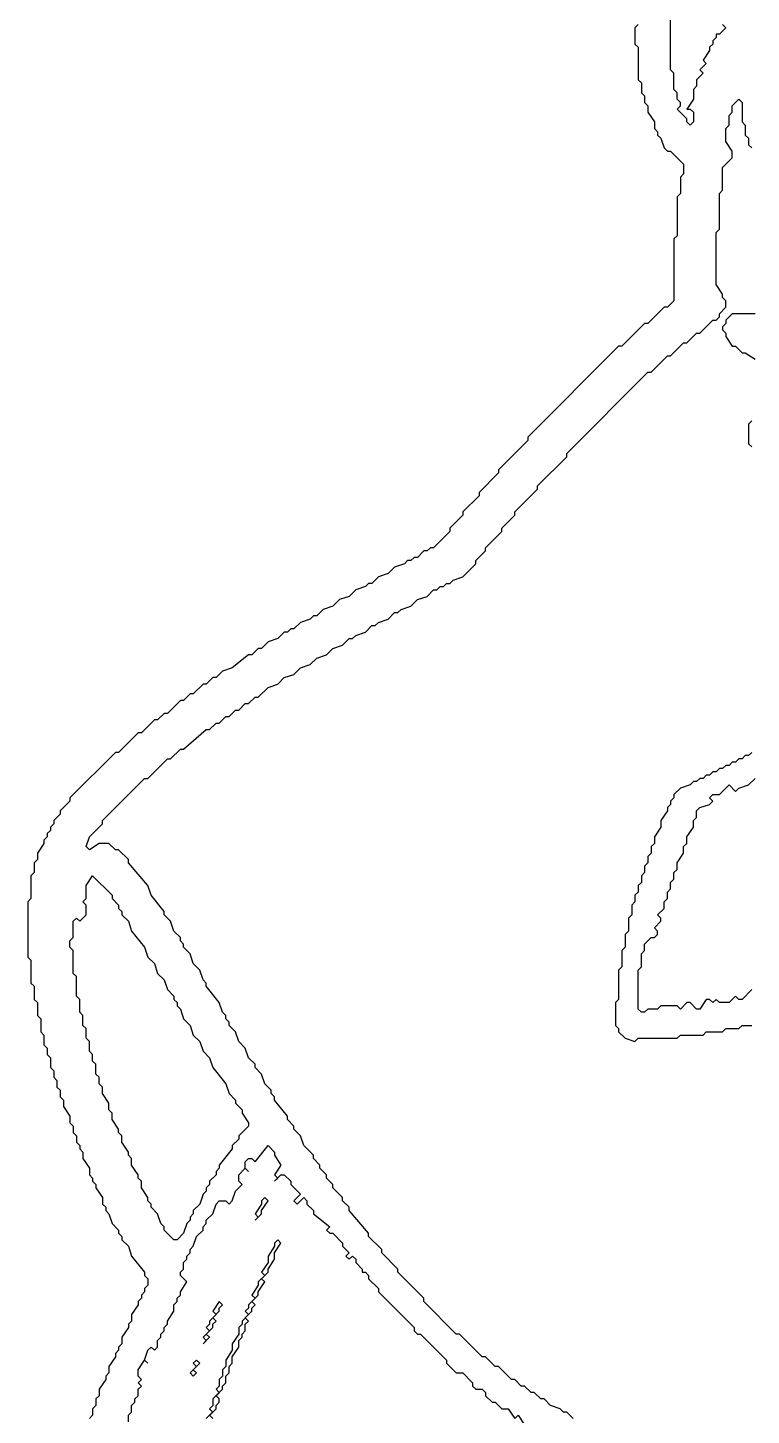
# Model space of a CAD drawing. Header units: millimetres. Extents: x 2 to 58.7, y 4.1 to 84.
# Drawn here: x 6.48 to 19.99, y 30.67 to 56.55 of the extents above; entities that cross this region are included whole.
import ezdxf

# ---------------------------------------------------------------- set-up
doc = ezdxf.new("R2010")
doc.units = ezdxf.units.MM
doc.layers.add('RAISED_METAL', color=7, linetype='Continuous')

msp = doc.modelspace()

# ---------------------------------------------------------------- linework, layer by layer
at = {"layer": 'RAISED_METAL'}
for points in [[(19.452, 56.606), (19.513, 56.545), (19.392, 56.424), (19.331, 56.424), (19.331, 56.364), (19.271, 56.303), (19.271, 56.242), (19.21, 56.182), (19.21, 56.121), (19.089, 55.939), (19.149, 55.879), (19.028, 55.758), (19.089, 55.697), (18.968, 55.576), (18.968, 55.455), (18.907, 55.394), (18.907, 55.212), (18.786, 55.03), (18.846, 55.03), (18.907, 54.97), (18.907, 54.788), (18.846, 54.727), (18.786, 54.788), (18.786, 54.848), (18.604, 55.03), (18.665, 55.091), (18.665, 55.152), (18.604, 55.212), (18.604, 55.333), (18.543, 55.394), (18.543, 55.697), (18.483, 55.758), (18.483, 56.848)], [(17.877, 56.606), (17.816, 56.545), (17.816, 56.242), (17.877, 56.182), (17.877, 55.576), (17.937, 55.515), (17.937, 55.333), (17.998, 55.273), (17.998, 55.152), (18.059, 55.091), (18.059, 54.97), (18.18, 54.788), (18.18, 54.667), (18.24, 54.606), (18.24, 54.545), (18.301, 54.485), (18.362, 54.303), (18.422, 54.242), (18.483, 54.242), (18.725, 54), (18.725, 53.818), (18.665, 53.758), (18.665, 53.455), (18.604, 53.394), (18.604, 52.667), (18.543, 52.606), (18.543, 51.455), (18.422, 51.333), (18.362, 51.333), (18.059, 51.03), (17.998, 51.03), (17.574, 50.606), (17.513, 50.606), (15.817, 48.909), (15.817, 48.848), (15.271, 48.303), (15.271, 48.242), (14.908, 47.879), (14.908, 47.818), (14.605, 47.515), (14.605, 47.455), (14.362, 47.212), (14.362, 47.152), (14.059, 46.848), (13.999, 46.848), (13.938, 46.788), (13.877, 46.788), (13.756, 46.667), (13.696, 46.667), (13.635, 46.606), (13.574, 46.606), (13.514, 46.545), (13.332, 46.485), (13.211, 46.364), (13.029, 46.303), (12.908, 46.182), (12.847, 46.182), (12.787, 46.121), (12.605, 46.061), (12.484, 45.939), (12.302, 45.879), (12.181, 45.758), (11.999, 45.697), (11.878, 45.576), (11.817, 45.576), (11.756, 45.515), (11.575, 45.455), (11.453, 45.333), (11.393, 45.333), (11.332, 45.273), (11.272, 45.273), (11.15, 45.152), (10.969, 45.091), (10.847, 44.97), (10.787, 44.97), (10.666, 44.848), (10.605, 44.848), (10.302, 44.606), (10.12, 44.545), (9.999, 44.424), (9.939, 44.424), (9.817, 44.303), (9.757, 44.303), (9.575, 44.121), (9.514, 44.121), (9.393, 44), (9.333, 44), (9.09, 43.758), (9.03, 43.758), (8.908, 43.636), (8.848, 43.636), (8.605, 43.394), (8.545, 43.394), (8.181, 43.03), (8.121, 43.03), (7.272, 42.182), (7.272, 42.121), (7.09, 41.939), (7.09, 41.879), (6.969, 41.758), (6.969, 41.697), (6.909, 41.636), (6.909, 41.576), (6.848, 41.515), (6.848, 41.455), (6.787, 41.394), (6.787, 41.333), (6.666, 41.152), (6.666, 41.03), (6.606, 40.97), (6.606, 40.788), (6.545, 40.727), (6.545, 40.303), (6.484, 40.242), (6.484, 39.212), (6.545, 39.152), (6.545, 38.727), (6.606, 38.667), (6.606, 38.424), (6.666, 38.364), (6.666, 38.121), (6.727, 38.061), (6.727, 37.818), (6.787, 37.758), (6.787, 37.576), (6.848, 37.515), (6.848, 37.394), (6.909, 37.333), (6.909, 37.152), (6.969, 37.091), (6.969, 36.97), (7.03, 36.909), (7.03, 36.788), (7.09, 36.727), (7.09, 36.606), (7.151, 36.545), (7.151, 36.424), (7.272, 36.242), (7.272, 36.121), (7.333, 36.061), (7.333, 35.939), (7.393, 35.879), (7.393, 35.758), (7.454, 35.697), (7.454, 35.636), (7.515, 35.576), (7.515, 35.455), (7.636, 35.273), (7.636, 35.152), (7.696, 35.091), (7.696, 35.03), (7.757, 34.97), (7.757, 34.909), (7.878, 34.727), (7.878, 34.606), (7.939, 34.545), (7.939, 34.485), (7.999, 34.424), (8.06, 34.242), (8.181, 34.121), (8.181, 34.061), (8.242, 34), (8.242, 33.939), (8.363, 33.818), (8.424, 33.636), (8.666, 33.333), (8.666, 33.273), (8.727, 33.212), (8.727, 33.091), (8.666, 33.03), (8.666, 32.97), (8.605, 32.909), (8.605, 32.848), (8.545, 32.788), (8.545, 32.727), (8.424, 32.545), (8.424, 32.424), (8.363, 32.364), (8.363, 32.303), (8.242, 32.121), (8.242, 32), (8.181, 31.939), (8.181, 31.879), (8.121, 31.818), (8.121, 31.758), (7.999, 31.576), (7.999, 31.455), (7.939, 31.394), (7.939, 31.333), (7.818, 31.152), (7.818, 31.03), (7.757, 30.97), (7.757, 30.848), (7.696, 30.788), (7.696, 30.667), (7.636, 30.606)], [(16.665, 30.606), (16.544, 30.727), (16.483, 30.727), (16.423, 30.788), (16.241, 30.848), (16.12, 30.97), (16.059, 30.97), (15.938, 31.091), (15.877, 31.091), (15.756, 31.212), (15.695, 31.212), (15.574, 31.333), (15.514, 31.333), (15.271, 31.576), (15.211, 31.576), (15.029, 31.758), (14.968, 31.758), (14.544, 32.182), (14.483, 32.182), (13.877, 32.788), (13.877, 32.848), (13.393, 33.333), (13.393, 33.394), (13.09, 33.697), (13.09, 33.758), (12.847, 34), (12.847, 34.061), (12.484, 34.485), (12.484, 34.545), (12.362, 34.667), (12.362, 34.727), (12.181, 34.909), (12.181, 34.97), (12.059, 35.091), (12.059, 35.152), (11.938, 35.273), (11.938, 35.333), (11.817, 35.455), (11.817, 35.515), (11.635, 35.697), (11.575, 35.879), (11.453, 36), (11.453, 36.061), (11.332, 36.182), (11.332, 36.242), (11.09, 36.545), (11.09, 36.606), (11.029, 36.667), (11.029, 36.727), (10.908, 36.848), (10.847, 37.03), (10.726, 37.152), (10.726, 37.212), (10.605, 37.333), (10.544, 37.515), (10.423, 37.636), (10.363, 37.818), (10.241, 37.939), (10.241, 38), (10.181, 38.061), (10.181, 38.121), (10.12, 38.182), (10.06, 38.364), (9.817, 38.667), (9.817, 38.727), (9.757, 38.788), (9.696, 38.97), (9.575, 39.091), (9.514, 39.273), (9.393, 39.394), (9.393, 39.455), (9.333, 39.515), (9.333, 39.576), (9.211, 39.697), (9.151, 39.879), (9.03, 40), (9.03, 40.061), (8.787, 40.364), (8.727, 40.545), (8.363, 40.97), (8.363, 41.03), (8.181, 41.212), (8.121, 41.212), (7.999, 41.333), (7.818, 41.333), (7.636, 41.212), (7.575, 41.273), (7.636, 41.455), (7.878, 41.697), (7.878, 41.758), (8.666, 42.545), (8.727, 42.545), (9.09, 42.909), (9.151, 42.909), (9.333, 43.091), (9.393, 43.091), (9.817, 43.455), (9.878, 43.455), (9.999, 43.576), (10.06, 43.576), (10.181, 43.697), (10.241, 43.697), (10.363, 43.818), (10.423, 43.818), (10.544, 43.939), (10.605, 43.939), (10.726, 44.061), (10.787, 44.061), (10.969, 44.242), (11.15, 44.303), (11.272, 44.424), (11.453, 44.485), (11.575, 44.606), (11.756, 44.667), (11.878, 44.788), (12.059, 44.848), (12.181, 44.97), (12.362, 45.03), (12.484, 45.152), (12.544, 45.152), (12.605, 45.212), (12.787, 45.273), (12.908, 45.394), (12.968, 45.394), (13.029, 45.455), (13.211, 45.515), (13.332, 45.636), (13.393, 45.636), (13.453, 45.697), (13.635, 45.758), (13.756, 45.879), (13.938, 45.939), (14.059, 46.061), (14.12, 46.061), (14.18, 46.121), (14.241, 46.121), (14.302, 46.182), (14.362, 46.182), (14.423, 46.242), (14.605, 46.303), (14.847, 46.545), (14.847, 46.606), (15.029, 46.788), (15.029, 46.848), (15.332, 47.152), (15.332, 47.212), (15.574, 47.455), (15.574, 47.515), (15.998, 47.939), (15.998, 48), (16.544, 48.545), (16.544, 48.606), (18.059, 50.121), (18.119, 50.121), (18.422, 50.424), (18.483, 50.424), (18.725, 50.667), (18.786, 50.667), (18.968, 50.848), (19.028, 50.848), (19.271, 51.091), (19.331, 51.091), (19.392, 51.152), (19.392, 51.212), (19.513, 51.333), (19.513, 51.455), (19.452, 51.515), (19.452, 51.576), (19.331, 51.758), (19.331, 52.727), (19.392, 52.788), (19.392, 53.455), (19.452, 53.515), (19.452, 53.939), (19.634, 54.121), (19.634, 54.242), (19.513, 54.424), (19.513, 54.667), (19.574, 54.727), (19.574, 54.909), (19.634, 54.97), (19.634, 55.091), (19.755, 55.212), (19.816, 55.152), (19.816, 54.788), (19.877, 54.727), (19.877, 54.545), (19.937, 54.485), (19.937, 54.364), (19.998, 54.303)], [(20.058, 51.212), (19.634, 51.212), (19.513, 51.091), (19.513, 51.03), (19.452, 50.97), (19.452, 50.909), (19.513, 50.848), (19.513, 50.788), (19.634, 50.606), (19.695, 50.606), (19.816, 50.485), (19.877, 50.485), (20.058, 50.364)], [(19.998, 49.212), (19.937, 49.152), (19.937, 48.788), (19.998, 48.727)], [(19.998, 43.03), (19.937, 42.97), (19.877, 42.97), (19.816, 42.909), (19.755, 42.909), (19.695, 42.848), (19.634, 42.848), (19.574, 42.788), (19.513, 42.788), (19.452, 42.727), (19.392, 42.727), (19.331, 42.667), (19.271, 42.667), (19.21, 42.606), (19.149, 42.606), (19.089, 42.545), (19.028, 42.545), (18.968, 42.485), (18.907, 42.485), (18.846, 42.424), (18.665, 42.364), (18.543, 42.242), (18.543, 42.182), (18.483, 42.121), (18.483, 42.061), (18.422, 42), (18.422, 41.939), (18.301, 41.758), (18.301, 41.636), (18.18, 41.455), (18.18, 41.333), (18.119, 41.273), (18.119, 41.152), (18.059, 41.091), (18.059, 40.97), (17.998, 40.909), (17.998, 40.788), (17.937, 40.727), (17.937, 40.606), (17.877, 40.545), (17.877, 40.424), (17.816, 40.364), (17.816, 40.242), (17.756, 40.182), (17.756, 40), (17.695, 39.939), (17.695, 39.697), (17.634, 39.636), (17.634, 39.394), (17.574, 39.333), (17.574, 39.03), (17.513, 38.97), (17.513, 38.424), (17.453, 38.364), (17.453, 37.939), (17.513, 37.879), (17.513, 37.818), (17.634, 37.697), (17.816, 37.636), (17.877, 37.697), (18.604, 37.697), (18.665, 37.758), (19.089, 37.758), (19.149, 37.818), (19.452, 37.818), (19.513, 37.879), (19.755, 37.879), (19.816, 37.939), (19.998, 37.939)], [(19.998, 38.606), (19.816, 38.424), (19.755, 38.424), (19.695, 38.485), (19.574, 38.364), (19.392, 38.364), (19.331, 38.424), (19.271, 38.364), (19.21, 38.424), (19.149, 38.424), (19.028, 38.242), (18.968, 38.242), (18.846, 38.364), (18.786, 38.364), (18.665, 38.242), (18.604, 38.303), (18.301, 38.303), (18.24, 38.242), (18.059, 38.242), (17.998, 38.182), (17.937, 38.182), (17.877, 38.242), (17.877, 38.97), (17.937, 39.03), (17.937, 39.273), (17.998, 39.333), (17.998, 39.455), (18.119, 39.576), (18.18, 39.576), (18.24, 39.636), (18.24, 39.697), (18.18, 39.758), (18.301, 39.879), (18.301, 39.939), (18.24, 40), (18.362, 40.121), (18.362, 40.242), (18.422, 40.303), (18.422, 40.424), (18.483, 40.485), (18.483, 40.606), (18.543, 40.667), (18.543, 40.788), (18.604, 40.848), (18.604, 40.97), (18.725, 41.152), (18.725, 41.273), (18.786, 41.333), (18.786, 41.455), (18.907, 41.636), (18.907, 41.758), (18.968, 41.818), (18.968, 41.939), (19.028, 42), (19.21, 42.061), (19.271, 42.121), (19.21, 42.182), (19.271, 42.242), (19.392, 42.242), (19.574, 42.424), (19.695, 42.303), (19.755, 42.364), (19.937, 42.424), (20.058, 42.545)], [(8.363, 30.545), (8.363, 30.667), (8.424, 30.727), (8.424, 30.848), (8.484, 30.909), (8.484, 30.97), (8.545, 31.03), (8.545, 31.152), (8.605, 31.212), (8.545, 31.273), (8.605, 31.333), (8.545, 31.394), (8.545, 31.515), (8.666, 31.697), (8.727, 31.636), (8.666, 31.697), (8.727, 31.879), (8.787, 31.939), (8.848, 31.879), (8.908, 31.939), (8.908, 32.061), (8.969, 32.121), (8.969, 32.182), (9.03, 32.242), (9.03, 32.303), (9.09, 32.364), (9.09, 32.424), (9.211, 32.606), (9.211, 32.727), (9.272, 32.788), (9.272, 32.848), (9.333, 32.909), (9.333, 32.97), (9.454, 33.152), (9.333, 33.273), (9.333, 33.333), (9.393, 33.394), (9.393, 33.515), (9.454, 33.576), (9.454, 33.636), (9.514, 33.697), (9.514, 33.758), (9.575, 33.818), (9.636, 34), (9.757, 34.121), (9.757, 34.182), (9.817, 34.242), (9.817, 34.303), (9.939, 34.424), (9.999, 34.606), (10.06, 34.667), (10.181, 34.667), (10.241, 34.606), (10.302, 34.667), (10.363, 34.848), (10.484, 34.97), (10.423, 35.03), (10.423, 35.152), (10.544, 35.273), (10.605, 35.212), (10.544, 35.273), (10.544, 35.394), (10.605, 35.455), (10.666, 35.455), (10.726, 35.394), (10.969, 35.697), (11.09, 35.576), (11.09, 35.515), (11.211, 35.333), (11.09, 35.152), (11.15, 35.091), (11.09, 35.03), (11.211, 35.152), (11.272, 35.152), (11.393, 35.03), (11.393, 34.97), (11.575, 34.788), (11.453, 34.667), (11.514, 34.606), (11.635, 34.727), (11.696, 34.667), (11.696, 34.606), (11.817, 34.485), (11.817, 34.424), (12.12, 34.182), (12.059, 34.121), (12.12, 34.061), (12.181, 34.061), (12.362, 33.879), (12.362, 33.818), (12.484, 33.697), (12.423, 33.636), (12.484, 33.576), (12.544, 33.636), (12.605, 33.576), (12.605, 33.515), (12.726, 33.394), (12.726, 33.333), (12.787, 33.333), (12.847, 33.273), (12.847, 33.212), (13.029, 33.03), (13.029, 32.97), (13.696, 32.303), (13.696, 32.242), (13.756, 32.182), (13.817, 32.182), (14.302, 31.697), (14.302, 31.636), (14.483, 31.455), (14.605, 31.455), (14.786, 31.273), (14.786, 31.212), (14.847, 31.152), (14.968, 31.152), (15.029, 31.091), (15.029, 31.03), (15.15, 30.909), (15.211, 30.909), (15.332, 30.788), (15.453, 30.788), (15.574, 30.606), (15.635, 30.667), (15.756, 30.485)], [(9.939, 30.606), (9.878, 30.667), (9.999, 30.788), (9.999, 30.848), (10.06, 30.909), (10.06, 30.97), (9.999, 31.03), (10.12, 31.152), (10.12, 31.212), (10.181, 31.273), (10.181, 31.394), (10.241, 31.455), (10.241, 31.576), (10.302, 31.636), (10.302, 31.758), (10.423, 31.939), (10.423, 32.061), (10.484, 32.121), (10.484, 32.182), (10.544, 32.242), (10.544, 32.364), (10.605, 32.424), (10.544, 32.485), (10.666, 32.606), (10.666, 32.667), (10.726, 32.727), (10.666, 32.788), (10.787, 32.909), (10.787, 32.97), (10.908, 33.152), (10.847, 33.212), (10.969, 33.333), (10.969, 33.394), (11.09, 33.576), (11.09, 33.697), (11.211, 33.879), (11.15, 33.939), (11.09, 33.879), (11.09, 33.818), (10.969, 33.636), (10.969, 33.515), (10.847, 33.333), (10.908, 33.273), (10.787, 33.152), (10.787, 33.091), (10.666, 32.909), (10.726, 32.848), (10.605, 32.727), (10.605, 32.667), (10.544, 32.606), (10.605, 32.545), (10.484, 32.424), (10.484, 32.364), (10.423, 32.303), (10.423, 32.182), (10.302, 32), (10.302, 31.879), (10.181, 31.697), (10.181, 31.576), (10.12, 31.515), (10.12, 31.394), (10.06, 31.333), (10.06, 31.212), (9.999, 31.152), (10.06, 31.091), (9.939, 30.97), (9.939, 30.848), (9.878, 30.788), (9.939, 30.727), (9.817, 30.606)]]:
    msp.add_lwpolyline(points, dxfattribs=at)
for points in [[(7.696, 40.727), (8.06, 40.364), (8.06, 40.303), (8.181, 40.182), (8.181, 40.121), (8.242, 40.061), (8.242, 40), (8.363, 39.879), (8.424, 39.697), (8.666, 39.394), (8.727, 39.212), (8.848, 39.091), (8.908, 38.909), (9.03, 38.788), (9.09, 38.606), (9.211, 38.485), (9.211, 38.424), (9.272, 38.364), (9.272, 38.303), (9.333, 38.242), (9.393, 38.061), (9.514, 37.939), (9.575, 37.758), (9.696, 37.636), (9.757, 37.455), (9.878, 37.333), (9.939, 37.152), (10.181, 36.848), (10.241, 36.667), (10.363, 36.545), (10.363, 36.485), (10.484, 36.364), (10.484, 36.303), (10.605, 36.121), (10.605, 36.061), (10.423, 35.879), (10.423, 35.818), (10.302, 35.697), (10.302, 35.636), (10.06, 35.333), (10.06, 35.273), (9.999, 35.212), (9.999, 35.152), (9.878, 35.03), (9.878, 34.97), (9.817, 34.909), (9.817, 34.848), (9.757, 34.788), (9.696, 34.606), (9.575, 34.485), (9.575, 34.424), (9.514, 34.364), (9.514, 34.303), (9.454, 34.242), (9.393, 34.061), (9.272, 33.939), (9.211, 33.939), (9.03, 34.121), (9.03, 34.182), (8.969, 34.242), (8.908, 34.424), (8.787, 34.545), (8.787, 34.606), (8.727, 34.667), (8.727, 34.727), (8.605, 34.909), (8.605, 35.03), (8.545, 35.091), (8.545, 35.152), (8.424, 35.333), (8.424, 35.455), (8.363, 35.515), (8.363, 35.576), (8.242, 35.758), (8.242, 35.879), (8.181, 35.939), (8.181, 36), (8.06, 36.182), (8.06, 36.303), (7.999, 36.364), (7.999, 36.485), (7.878, 36.667), (7.878, 36.788), (7.818, 36.848), (7.818, 36.97), (7.757, 37.03), (7.757, 37.212), (7.696, 37.273), (7.696, 37.394), (7.636, 37.455), (7.636, 37.636), (7.575, 37.697), (7.575, 37.879), (7.515, 37.939), (7.515, 38.121), (7.454, 38.182), (7.454, 38.424), (7.393, 38.485), (7.393, 38.848), (7.333, 38.909), (7.333, 39.333), (7.272, 39.394), (7.272, 39.515), (7.333, 39.576), (7.333, 39.879), (7.393, 39.939), (7.454, 39.879), (7.575, 40), (7.575, 40.182), (7.515, 40.242), (7.575, 40.303), (7.575, 40.545)], [(10.908, 34.727), (10.847, 34.667), (10.847, 34.606), (10.726, 34.424), (10.787, 34.364), (10.726, 34.303), (10.847, 34.424), (10.847, 34.485), (10.969, 34.667)], [(10.06, 32.788), (9.939, 32.606), (9.999, 32.545), (9.878, 32.424), (9.878, 32.364), (9.817, 32.303), (9.878, 32.242), (9.757, 32.121), (9.817, 32.061), (9.757, 32), (9.878, 32.121), (9.817, 32.182), (9.939, 32.303), (9.939, 32.364), (9.999, 32.424), (9.939, 32.485), (10.06, 32.606), (10.06, 32.667), (10.12, 32.727)], [(9.636, 31.697), (9.575, 31.636), (9.636, 31.576), (9.514, 31.455), (9.575, 31.394), (9.636, 31.455), (9.575, 31.515), (9.696, 31.636)]]:
    msp.add_lwpolyline(points, close=True, dxfattribs=at)

doc.saveas('drawing.dxf')
